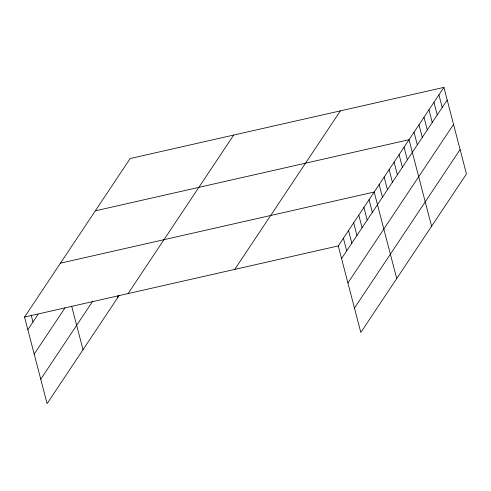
<?xml version="1.0" encoding="UTF-8"?>
<svg xmlns="http://www.w3.org/2000/svg" width="491" height="491" viewBox="0 0 491 491"><rect width="100%" height="100%" fill="white"/><g stroke="black" fill="none" stroke-linecap="round" stroke-linejoin="round"><path stroke-width="0.74" d="M119.117 295.527L47.099 403.614L24.55 317.057L130.183 158.525L443.901 87.386L466.45 173.943L360.817 332.475L338.268 245.917L443.901 87.386M27.84 329.694L38.102 314.289M34.192 354.085L64.978 307.888M40.741 379.218L92.842 301.032M128.077 293.581L233.71 135.05M234.741 269.393L340.38 110.862M341.558 258.554L447.197 100.017M347.916 282.945L453.549 124.413M354.459 308.078L460.098 149.546M95.328 210.842L409.046 139.702L431.589 226.259M60.467 263.158L374.185 192.018L396.734 278.575M24.55 317.057L338.268 245.917M438.923 94.861L442.213 107.492M433.946 102.331L437.236 114.968M428.962 109.806L432.252 122.437M423.985 117.281L427.274 129.912M419.007 124.751L422.297 137.388M414.023 132.226L417.313 144.863M404.062 147.177L407.358 159.808M399.085 154.647L402.375 167.284M394.107 162.122L397.397 174.753M389.124 169.598L392.413 182.229M384.146 177.067L387.436 189.704M379.162 184.542L382.458 197.179M369.054 199.72L372.344 212.351M363.923 207.417L367.213 220.054M358.792 215.119L362.082 227.75M353.661 222.816L356.951 235.453M348.53 230.518L351.82 243.149M343.399 238.221L346.689 250.852M117.484 295.92L117.871 297.399M71.649 306.102L83.01 349.715M31.142 314.977L32.971 321.992"/></g></svg>
